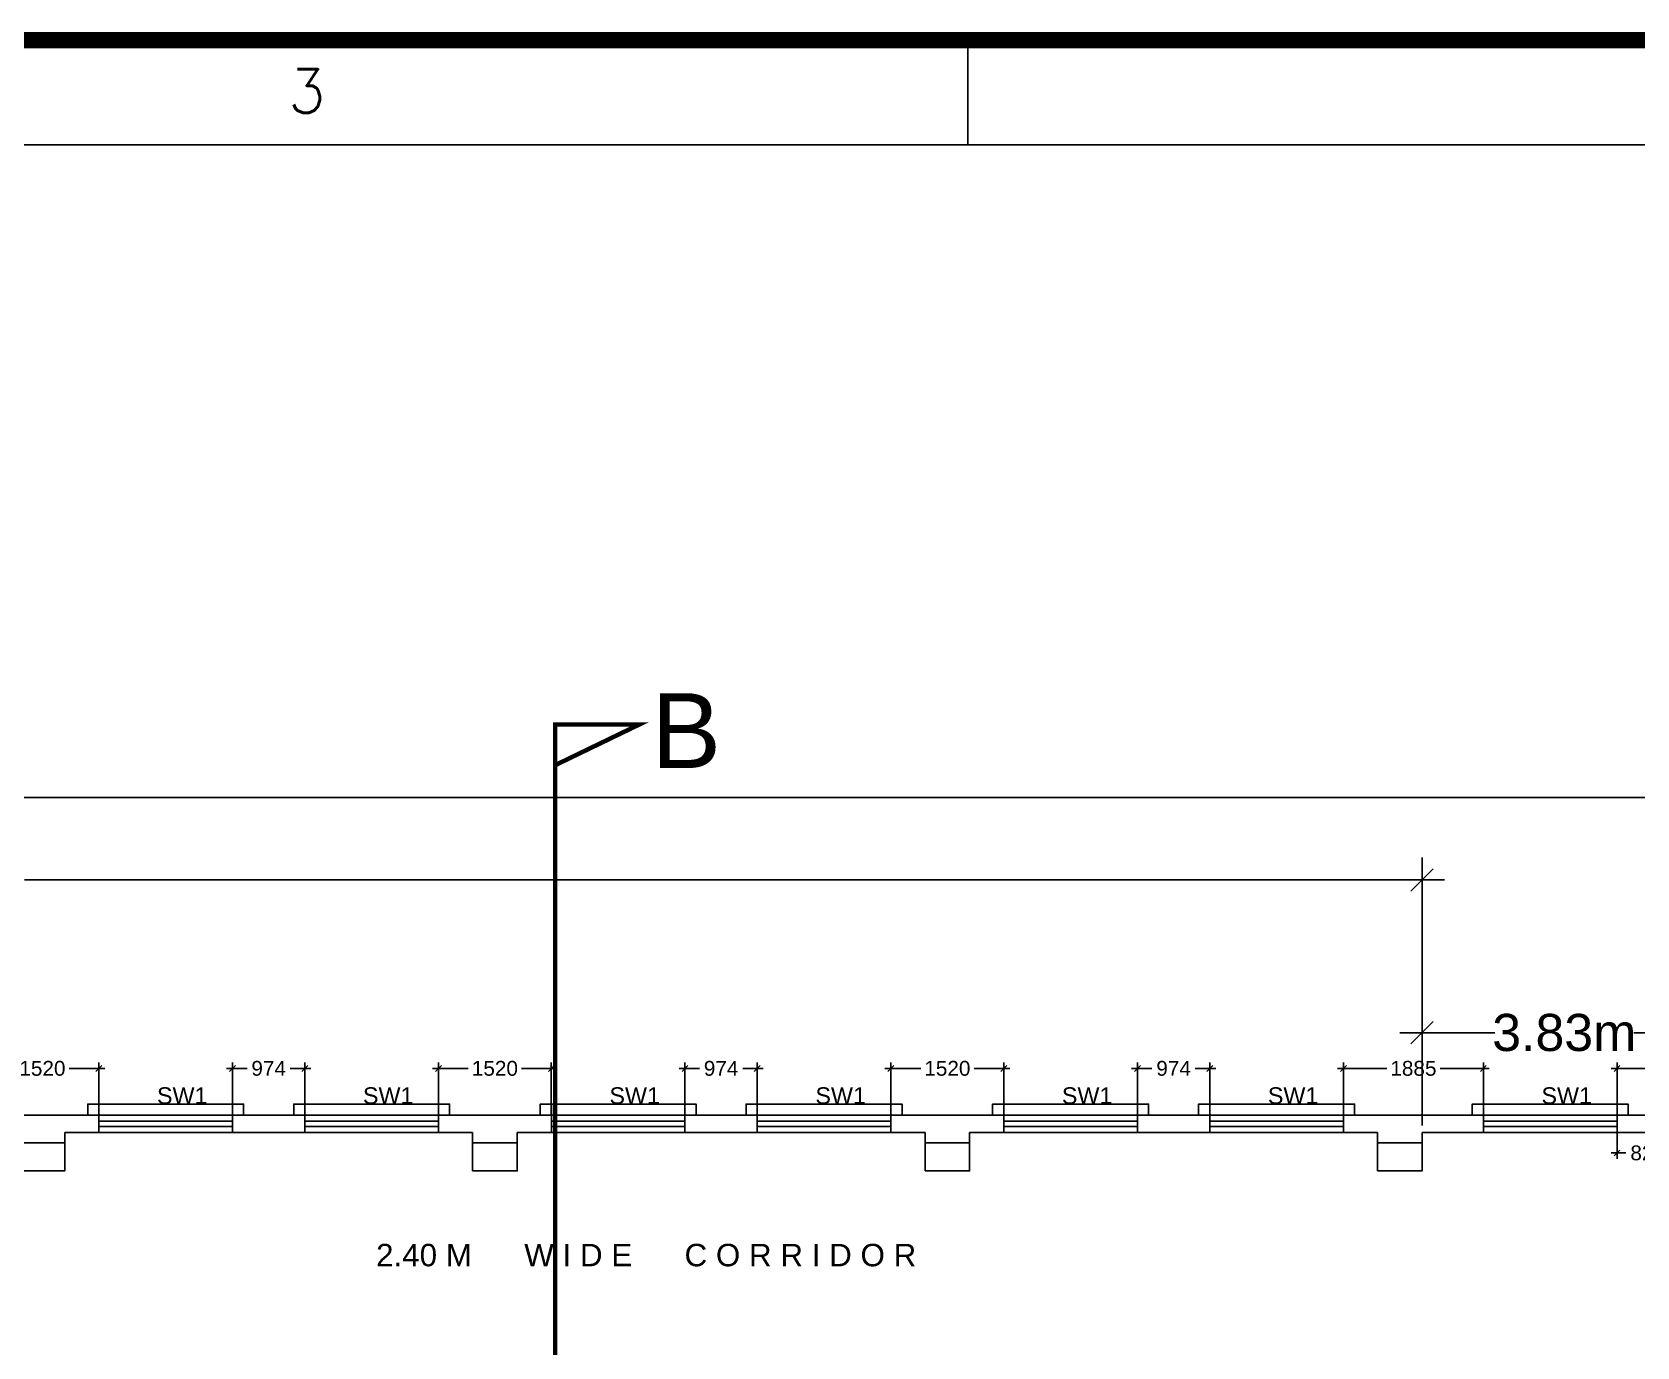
# Model space of a CAD drawing. Extents: x 7620542 to 7843793, y -6476226 to -6093835.
# Drawn here: x 7663738 to 7685352, y -6340135 to -6322426 of the extents above; entities that cross this region are included whole.
import ezdxf
from ezdxf.enums import TextEntityAlignment as Align

# ---------------------------------------------------------------- set-up
doc = ezdxf.new("R2010")
doc.units = 0
doc.header["$LTSCALE"] = 600
doc.header["$MEASUREMENT"] = 0
doc.header["$PDMODE"] = 35
doc.linetypes.add('DASHED', pattern=[0.75, 0.5, -0.25])
doc.layers.get('0').update_dxf_attribs({"linetype": 'CONTINUOUS'})
doc.layers.get('Defpoints').update_dxf_attribs({"linetype": 'CONTINUOUS'})
for name, color, linetype in [('DIM', 8, 'CONTINUOUS'), ('Ele Proje.', 7, 'CONTINUOUS'), ('joinery', 7, 'CONTINUOUS'), ('LA-column', 3, 'CONTINUOUS'), ('Sections', 10, 'CONTINUOUS'), ('TEXT', 6, 'CONTINUOUS'), ('TITLE', 7, 'CONTINUOUS'), ('Walls', 7, 'CONTINUOUS'), ('WIN', 151, 'CONTINUOUS'), ('Working Dim', 5, 'CONTINUOUS')]:
    doc.layers.add(name, color=color, linetype=linetype)
doc.styles.add('ari', font='arial.ttf')
doc.styles.add('ARIAL', font='arial.ttf')
doc.styles.add('ROMANS', font='romans.shx')
doc.styles.get("Standard").update_dxf_attribs({"font": 'romans.shx'})
doc.dimstyles.new('int. dim', dxfattribs={"dimtxt": 450, "dimasz": 80, "dimexe": 80, "dimexo": 0, "dimgap": 70, "dimtad": 0, "dimdec": 0, "dimzin": 12, "dimdsep": 46, "dimtxsty": 'ari', "dimblk": 'OBLIQUE', "dimcen": 2, "dimdle": 80, "dimclrd": 256, "dimclre": 256, "dimclrt": 6, "dimadec": 0, "dimazin": 0, "dimtfac": 1, "dimtdec": 0, "dimtix": 1, "dimtmove": 2, "dimatfit": 3, "dimfxl": 1, "dimtolj": 1, "dimtzin": 0, "dimlwd": -1, "dimlwe": -1, "dimarcsym": 0})
doc.dimstyles.new('STANDARD$0', dxfattribs={"dimscale": 0, "dimtxt": 150, "dimasz": 125, "dimexe": 0.75, "dimexo": 1, "dimgap": 25, "dimtad": 1, "dimdec": 0, "dimdsep": 46, "dimtxsty": 'Standard', "dimblk1": 'DOT', "dimblk2": 'DOT', "dimsah": 1, "dimcen": 2.5, "dimclrd": 1, "dimclre": 1, "dimclrt": 3, "dimadec": 0, "dimazin": 0, "dimtfac": 1, "dimtdec": 0, "dimtmove": 0, "dimatfit": 3, "dimldrblk": 'DOT', "dimfxl": 1, "dimtolj": 1, "dimtzin": 0, "dimarcsym": 0})

# ---------------------------------------------------------------- blocks, each defined once
blk = doc.blocks.new('A$C66962185')
at = {"layer": 'TITLE', "color": 7}
blk.add_line((90.635, -140930.66), (90.635, -140928.365), dxfattribs=at)
at = {"layer": 'TITLE'}
blk.add_line((2.142, -140930.66), (360.704, -140930.66), dxfattribs=at)
at = {"layer": 'TITLE', "color": 7, "const_width": 0.355}
blk.add_lwpolyline([(363, -140928.365), (363, -141178.329), (0, -141178.329), (0, -140928.365)], close=True, dxfattribs=at)
at = {"layer": 'TITLE', "color": 7, "style": 'ROMANS'}
blk.add_text('3', height=0.952, dxfattribs=at).set_placement((76.149, -140929.478), align=Align.MIDDLE)
blk = doc.blocks.new('_Oblique')
at = {"color": 0, "linetype": 'ByBlock', "lineweight": -2}
blk.add_line((-0.5, -0.5), (0.5, 0.5), dxfattribs=at)
blk = doc.blocks.new('*D527')
at = {"layer": 'Defpoints', "color": 0, "transparency": 16777216}
for p in [(7685084, -6336384), (7685084, -6337015, 48), (7687389, -6337015, 22436)]:
    blk.add_point(p, dxfattribs=at)
at = {"layer": 'Working Dim', "transparency": 16777216}
for p, q in [((7685004, -6336384), (7685866, -6336384)), ((7685084, -6337015), (7685084, -6336304)), ((7687469, -6336384), (7686608, -6336384)), ((7687389, -6337015), (7687389, -6336304))]:
    blk.add_line(p, q, dxfattribs=at)
at = {"layer": 'Working Dim', "transparency": 16777216, "xscale": 80, "yscale": 80, "zscale": 80, "rotation": 180}
blk.add_blockref('_Oblique', (7685084, -6336384), dxfattribs=at)
at = {"layer": 'Working Dim', "transparency": 16777216, "xscale": 80, "yscale": 80, "zscale": 80}
blk.add_blockref('_Oblique', (7687389, -6336384), dxfattribs=at)
at = {"layer": 'Working Dim', "color": 6, "transparency": 16777216, "insert": (7686237, -6336384), "char_height": 200, "attachment_point": 5, "style": 'ari'}
blk.add_mtext('\\A1;2305', dxfattribs=at)
blk = doc.blocks.new('*D528')
at = {"layer": 'Defpoints', "color": 0, "transparency": 16777216}
for p in [(7681399, -6336384), (7681399, -6337015, 37), (7683284, -6337015, 48)]:
    blk.add_point(p, dxfattribs=at)
at = {"layer": 'Working Dim', "transparency": 16777216}
for p, q in [((7681319, -6336384), (7681982, -6336384)), ((7681399, -6337015), (7681399, -6336304)), ((7683364, -6336384), (7682702, -6336384)), ((7683284, -6337015), (7683284, -6336304))]:
    blk.add_line(p, q, dxfattribs=at)
at = {"layer": 'Working Dim', "transparency": 16777216, "xscale": 80, "yscale": 80, "zscale": 80, "rotation": 180}
blk.add_blockref('_Oblique', (7681399, -6336384), dxfattribs=at)
at = {"layer": 'Working Dim', "transparency": 16777216, "xscale": 80, "yscale": 80, "zscale": 80}
blk.add_blockref('_Oblique', (7683284, -6336384), dxfattribs=at)
at = {"layer": 'Working Dim', "color": 6, "transparency": 16777216, "insert": (7682342, -6336384), "char_height": 200, "attachment_point": 5, "style": 'ari'}
blk.add_mtext('\\A1;1885', dxfattribs=at)
blk = doc.blocks.new('*D529')
at = {"layer": 'Defpoints', "color": 0, "transparency": 16777216}
for p in [(7678625, -6336384), (7678625, -6337015, 47), (7679599, -6337015, 37)]:
    blk.add_point(p, dxfattribs=at)
at = {"layer": 'Working Dim', "transparency": 16777216}
for p, q in [((7678545, -6336384), (7678821, -6336384)), ((7678625, -6337015), (7678625, -6336304)), ((7679679, -6336384), (7679403, -6336384)), ((7679599, -6337015), (7679599, -6336304))]:
    blk.add_line(p, q, dxfattribs=at)
at = {"layer": 'Working Dim', "transparency": 16777216, "xscale": 80, "yscale": 80, "zscale": 80, "rotation": 180}
blk.add_blockref('_Oblique', (7678625, -6336384), dxfattribs=at)
at = {"layer": 'Working Dim', "transparency": 16777216, "xscale": 80, "yscale": 80, "zscale": 80}
blk.add_blockref('_Oblique', (7679599, -6336384), dxfattribs=at)
at = {"layer": 'Working Dim', "color": 6, "transparency": 16777216, "insert": (7679112, -6336384), "char_height": 200, "attachment_point": 5, "style": 'ari'}
blk.add_mtext('\\A1;974', dxfattribs=at)
blk = doc.blocks.new('*D530')
at = {"layer": 'Defpoints', "color": 0, "transparency": 16777216}
for p in [(7675305, -6336384), (7675305, -6337015, 47), (7676825, -6337015, 47)]:
    blk.add_point(p, dxfattribs=at)
at = {"layer": 'Working Dim', "transparency": 16777216}
for p, q in [((7675225, -6336384), (7675706, -6336384)), ((7675305, -6337015), (7675305, -6336304)), ((7676905, -6336384), (7676424, -6336384)), ((7676825, -6337015), (7676825, -6336304))]:
    blk.add_line(p, q, dxfattribs=at)
at = {"layer": 'Working Dim', "transparency": 16777216, "xscale": 80, "yscale": 80, "zscale": 80, "rotation": 180}
blk.add_blockref('_Oblique', (7675305, -6336384), dxfattribs=at)
at = {"layer": 'Working Dim', "transparency": 16777216, "xscale": 80, "yscale": 80, "zscale": 80}
blk.add_blockref('_Oblique', (7676825, -6336384), dxfattribs=at)
at = {"layer": 'Working Dim', "color": 6, "transparency": 16777216, "insert": (7676065, -6336384), "char_height": 200, "attachment_point": 5, "style": 'ari'}
blk.add_mtext('\\A1;1520', dxfattribs=at)
blk = doc.blocks.new('*D531')
at = {"layer": 'Defpoints', "color": 0, "transparency": 16777216}
for p in [(7672531, -6336384), (7672531, -6337015, 42), (7673505, -6337015, 47)]:
    blk.add_point(p, dxfattribs=at)
at = {"layer": 'Working Dim', "transparency": 16777216}
for p, q in [((7672451, -6336384), (7672728, -6336384)), ((7672531, -6337015), (7672531, -6336304)), ((7673585, -6336384), (7673309, -6336384)), ((7673505, -6337015), (7673505, -6336304))]:
    blk.add_line(p, q, dxfattribs=at)
at = {"layer": 'Working Dim', "transparency": 16777216, "xscale": 80, "yscale": 80, "zscale": 80, "rotation": 180}
blk.add_blockref('_Oblique', (7672531, -6336384), dxfattribs=at)
at = {"layer": 'Working Dim', "transparency": 16777216, "xscale": 80, "yscale": 80, "zscale": 80}
blk.add_blockref('_Oblique', (7673505, -6336384), dxfattribs=at)
at = {"layer": 'Working Dim', "color": 6, "transparency": 16777216, "insert": (7673018, -6336384), "char_height": 200, "attachment_point": 5, "style": 'ari'}
blk.add_mtext('\\A1;974', dxfattribs=at)
blk = doc.blocks.new('*D532')
at = {"layer": 'Defpoints', "color": 0, "transparency": 16777216}
for p in [(7669211, -6336384), (7669211, -6337015, 58), (7670731, -6337015, 42)]:
    blk.add_point(p, dxfattribs=at)
at = {"layer": 'Working Dim', "transparency": 16777216}
for p, q in [((7669131, -6336384), (7669612, -6336384)), ((7669211, -6337015), (7669211, -6336304)), ((7670811, -6336384), (7670330, -6336384)), ((7670731, -6337015), (7670731, -6336304))]:
    blk.add_line(p, q, dxfattribs=at)
at = {"layer": 'Working Dim', "transparency": 16777216, "xscale": 80, "yscale": 80, "zscale": 80, "rotation": 180}
blk.add_blockref('_Oblique', (7669211, -6336384), dxfattribs=at)
at = {"layer": 'Working Dim', "transparency": 16777216, "xscale": 80, "yscale": 80, "zscale": 80}
blk.add_blockref('_Oblique', (7670731, -6336384), dxfattribs=at)
at = {"layer": 'Working Dim', "color": 6, "transparency": 16777216, "insert": (7669971, -6336384), "char_height": 200, "attachment_point": 5, "style": 'ari'}
blk.add_mtext('\\A1;1520', dxfattribs=at)
blk = doc.blocks.new('*D533')
at = {"layer": 'Defpoints', "color": 0, "transparency": 16777216}
for p in [(7666437, -6336384), (7666437, -6337015, 58), (7667411, -6337015, 58)]:
    blk.add_point(p, dxfattribs=at)
at = {"layer": 'Working Dim', "transparency": 16777216}
for p, q in [((7666357, -6336384), (7666634, -6336384)), ((7666437, -6337015), (7666437, -6336304)), ((7667491, -6336384), (7667215, -6336384)), ((7667411, -6337015), (7667411, -6336304))]:
    blk.add_line(p, q, dxfattribs=at)
at = {"layer": 'Working Dim', "transparency": 16777216, "xscale": 80, "yscale": 80, "zscale": 80, "rotation": 180}
blk.add_blockref('_Oblique', (7666437, -6336384), dxfattribs=at)
at = {"layer": 'Working Dim', "transparency": 16777216, "xscale": 80, "yscale": 80, "zscale": 80}
blk.add_blockref('_Oblique', (7667411, -6336384), dxfattribs=at)
at = {"layer": 'Working Dim', "color": 6, "transparency": 16777216, "insert": (7666924, -6336384), "char_height": 200, "attachment_point": 5, "style": 'ari'}
blk.add_mtext('\\A1;974', dxfattribs=at)
blk = doc.blocks.new('*D534')
at = {"layer": 'Defpoints', "color": 0, "transparency": 16777216}
for p in [(7663117, -6336384), (7663117, -6337015, 52), (7664637, -6337015, 58)]:
    blk.add_point(p, dxfattribs=at)
at = {"layer": 'Working Dim', "transparency": 16777216}
for p, q in [((7663037, -6336384), (7663518, -6336384)), ((7663117, -6337015), (7663117, -6336304)), ((7664717, -6336384), (7664236, -6336384)), ((7664637, -6337015), (7664637, -6336304))]:
    blk.add_line(p, q, dxfattribs=at)
at = {"layer": 'Working Dim', "transparency": 16777216, "xscale": 80, "yscale": 80, "zscale": 80, "rotation": 180}
blk.add_blockref('_Oblique', (7663117, -6336384), dxfattribs=at)
at = {"layer": 'Working Dim', "transparency": 16777216, "xscale": 80, "yscale": 80, "zscale": 80}
blk.add_blockref('_Oblique', (7664637, -6336384), dxfattribs=at)
at = {"layer": 'Working Dim', "color": 6, "transparency": 16777216, "insert": (7663877, -6336384), "char_height": 200, "attachment_point": 5, "style": 'ari'}
blk.add_mtext('\\A1;1520', dxfattribs=at)
blk = doc.blocks.new('*D546')
at = {"layer": 'Defpoints', "color": 0, "transparency": 16777216}
for p in [(7685084, -6337245, 48), (7685909, -6337245, 42), (7685084, -6337523)]:
    blk.add_point(p, dxfattribs=at)
at = {"layer": 'Working Dim', "transparency": 16777216}
for p, q in [((7685084, -6337245), (7685084, -6337603)), ((7685909, -6337245), (7685909, -6337603)), ((7685004, -6337523), (7685205, -6337523)), ((7685989, -6337523), (7685788, -6337523))]:
    blk.add_line(p, q, dxfattribs=at)
at = {"layer": 'Working Dim', "transparency": 16777216, "xscale": 80, "yscale": 80, "zscale": 80, "rotation": 180}
blk.add_blockref('_Oblique', (7685084, -6337523), dxfattribs=at)
at = {"layer": 'Working Dim', "transparency": 16777216, "xscale": 80, "yscale": 80, "zscale": 80}
blk.add_blockref('_Oblique', (7685909, -6337523), dxfattribs=at)
at = {"layer": 'Working Dim', "color": 6, "transparency": 16777216, "insert": (7685497, -6337523), "char_height": 200, "attachment_point": 5, "style": 'ari'}
blk.add_mtext('\\A1;825', dxfattribs=at)
blk = doc.blocks.new('*D851')
at = {"layer": 'Defpoints', "color": 0, "transparency": 16777216}
for p in [(7761439, -6332733), (7641399, -6337015, 5), (7761439, -6337165, -25)]:
    blk.add_point(p, dxfattribs=at)
at = {"layer": 'DIM', "color": 8, "transparency": 16777216}
for p, q in [((7641399, -6337015), (7641399, -6332433)), ((7761439, -6337165), (7761439, -6332433)), ((7641099, -6332733), (7699470, -6332733)), ((7761739, -6332733), (7703368, -6332733))]:
    blk.add_line(p, q, dxfattribs=at)
at = {"layer": 'DIM', "color": 8, "transparency": 16777216, "xscale": 300, "yscale": 300, "zscale": 300, "rotation": 180}
blk.add_blockref('_Oblique', (7641399, -6332733), dxfattribs=at)
at = {"layer": 'DIM', "color": 8, "transparency": 16777216, "xscale": 300, "yscale": 300, "zscale": 300}
blk.add_blockref('_Oblique', (7761439, -6332733), dxfattribs=at)
at = {"layer": 'DIM', "color": 7, "transparency": 16777216, "insert": (7701419, -6332733), "char_height": 750, "attachment_point": 5, "style": 'ari'}
blk.add_mtext('\\A1;120.04m', dxfattribs=at)
blk = doc.blocks.new('*D852')
at = {"layer": 'Defpoints', "color": 0, "transparency": 16777216}
for p in [(7682459, -6333845), (7641399, -6337015, 5), (7682459, -6337153, -3)]:
    blk.add_point(p, dxfattribs=at)
at = {"layer": 'DIM', "color": 8, "transparency": 16777216}
for p, q in [((7641399, -6337015), (7641399, -6333545)), ((7682459, -6337153), (7682459, -6333545)), ((7641099, -6333845), (7660221, -6333845)), ((7682759, -6333845), (7663637, -6333845))]:
    blk.add_line(p, q, dxfattribs=at)
at = {"layer": 'DIM', "color": 8, "transparency": 16777216, "xscale": 300, "yscale": 300, "zscale": 300, "rotation": 180}
blk.add_blockref('_Oblique', (7641399, -6333845), dxfattribs=at)
at = {"layer": 'DIM', "color": 8, "transparency": 16777216, "xscale": 300, "yscale": 300, "zscale": 300}
blk.add_blockref('_Oblique', (7682459, -6333845), dxfattribs=at)
at = {"layer": 'DIM', "color": 7, "transparency": 16777216, "insert": (7661929, -6333845), "char_height": 750, "attachment_point": 5, "style": 'ari'}
blk.add_mtext('\\A1;41.06m', dxfattribs=at)
blk = doc.blocks.new('*D864')
at = {"layer": 'Defpoints', "color": 0, "transparency": 16777216}
for p in [(7686289, -6335903), (7682459, -6337015), (7686289, -6337015, -8)]:
    blk.add_point(p, dxfattribs=at)
at = {"layer": 'DIM', "color": 8, "transparency": 16777216}
for p, q in [((7682459, -6337015), (7682459, -6335603)), ((7686289, -6337015), (7686289, -6335603)), ((7682159, -6335903), (7683440, -6335903)), ((7686589, -6335903), (7685309, -6335903))]:
    blk.add_line(p, q, dxfattribs=at)
at = {"layer": 'DIM', "color": 8, "transparency": 16777216, "xscale": 300, "yscale": 300, "zscale": 300, "rotation": 180}
blk.add_blockref('_Oblique', (7682459, -6335903), dxfattribs=at)
at = {"layer": 'DIM', "color": 8, "transparency": 16777216, "xscale": 300, "yscale": 300, "zscale": 300}
blk.add_blockref('_Oblique', (7686289, -6335903), dxfattribs=at)
at = {"layer": 'DIM', "color": 7, "transparency": 16777216, "insert": (7684374, -6335903), "char_height": 500, "attachment_point": 5, "style": 'ari'}
blk.add_mtext('\\A1;3.83m', dxfattribs=at)

msp = doc.modelspace()

# ---------------------------------------------------------------- linework, layer by layer
at = {"layer": 'Ele Proje.', "elevation": -14.83}
for points in [[(7664637.142, -6337015.306), (7664637.142, -6336865.306), (7664487.142, -6336865.306), (7664487.142, -6337015.306)], [(7666587.142, -6337015.284), (7666587.142, -6336865.284), (7666437.142, -6336865.284), (7666437.142, -6337015.284)], [(7667411.14, -6337015.306), (7667411.14, -6336865.306), (7667261.14, -6336865.306), (7667261.14, -6337015.306)], [(7669361.14, -6337015.284), (7669361.14, -6336865.284), (7669211.14, -6336865.284), (7669211.14, -6337015.284)], [(7670731.14, -6337015.328), (7670731.14, -6336865.328), (7670581.14, -6336865.328), (7670581.14, -6337015.328)], [(7672681.14, -6337015.306), (7672681.14, -6336865.306), (7672531.14, -6336865.306), (7672531.14, -6337015.306)], [(7673505.053, -6337015.306), (7673505.053, -6336865.306), (7673355.053, -6336865.306), (7673355.053, -6337015.306)], [(7675455.053, -6337015.284), (7675455.053, -6336865.284), (7675305.053, -6336865.284), (7675305.053, -6337015.284)], [(7676825.053, -6337015.328), (7676825.053, -6336865.328), (7676675.053, -6336865.328), (7676675.053, -6337015.328)], [(7678775.053, -6337015.306), (7678775.053, -6336865.306), (7678625.053, -6336865.306), (7678625.053, -6337015.306)], [(7679598.965, -6337015.306), (7679598.965, -6336865.306), (7679448.965, -6336865.306), (7679448.965, -6337015.306)], [(7681548.965, -6337015.284), (7681548.965, -6336865.284), (7681398.965, -6336865.284), (7681398.965, -6337015.284)], [(7683284.144, -6337015.328), (7683284.144, -6336865.328), (7683134.144, -6336865.328), (7683134.144, -6337015.328)], [(7685234.144, -6337015.306), (7685234.144, -6336865.306), (7685084.144, -6336865.306), (7685084.144, -6337015.306)]]:
    msp.add_lwpolyline(points, dxfattribs=at)
at = {"layer": 'LA-column', "color": 2}
for points, elevation in [([(7663577.142, -6337765.366), (7664177.142, -6337765.366), (7664177.142, -6337385.366), (7663577.142, -6337385.366)], -9.699), ([(7669671.14, -6337765.366), (7670271.14, -6337765.366), (7670271.14, -6337385.366), (7669671.14, -6337385.366)], -9.699), ([(7675765.053, -6337765.366), (7676365.053, -6337765.366), (7676365.053, -6337385.366), (7675765.053, -6337385.366)], -19.962), ([(7681859.143, -6337765.366), (7682459.143, -6337765.366), (7682459.143, -6337385.366), (7681859.143, -6337385.366)], -14.83)]:
    msp.add_lwpolyline(points, close=True, dxfattribs=dict(at, elevation=elevation))
at = {"layer": 'Sections', "linetype": 'DASHED', "lineweight": 0, "ltscale": 2, "const_width": 60, "elevation": -14.83, "flags": 128}
msp.add_lwpolyline([(7670782.853, -6460853.906), (7671915.506, -6461401.774), (7670782.853, -6461401.774), (7670782.853, -6331751.836), (7671915.506, -6331751.836), (7670782.853, -6332299.705)], dxfattribs=at)
at = {"layer": 'Walls'}
for p, q in [((7658168.551, -6337015.284, -14.83), (7697997.144, -6337015.284, -14.83)), ((7658168.551, -6337015.306, -14.83), (7686489.144, -6337015.306, -14.83)), ((7664177.142, -6337245.284, -14.83), (7669671.14, -6337245.284, -14.83)), ((7670271.14, -6337245.284, -14.83), (7675765.053, -6337245.284, -14.83)), ((7676365.053, -6337245.284, -14.83), (7681859.143, -6337245.284, -14.83)), ((7682459.143, -6337245.284, -14.83), (7685909.144, -6337245.284, -14.83))]:
    msp.add_line(p, q, dxfattribs=at)
at = {"layer": 'Walls', "color": 8}
for p, q in [((7666437.142, -6336865.284, -14.83), (7664637.142, -6336865.284, -14.83)), ((7669211.14, -6336865.284, -14.83), (7667411.14, -6336865.284, -14.83)), ((7672531.14, -6336865.306, -14.83), (7670731.14, -6336865.306, -14.83)), ((7675305.053, -6336865.284, -14.83), (7673505.053, -6336865.284, -14.83)), ((7678625.053, -6336865.306, -14.83), (7676825.053, -6336865.306, -14.83)), ((7681398.965, -6336865.284, -14.83), (7679598.965, -6336865.284, -14.83)), ((7685084.144, -6336865.306, -14.83), (7683284.144, -6336865.306, -14.83))]:
    msp.add_line(p, q, dxfattribs=at)
at = {"layer": 'Walls'}
for points, elevation in [([(7664177.142, -6337385.366), (7664177.142, -6337245.284)], -9.699), ([(7669671.14, -6337385.366), (7669671.14, -6337245.284)], -9.699), ([(7670271.14, -6337385.366), (7670271.14, -6337245.284)], -9.699), ([(7675765.053, -6337385.366), (7675765.053, -6337245.284)], -19.962), ([(7676365.053, -6337385.366), (7676365.053, -6337245.284)], -19.962), ([(7681859.143, -6337385.366), (7681859.143, -6337245.284)], -14.83), ([(7682459.143, -6337385.366), (7682459.143, -6337245.284)], -14.83)]:
    msp.add_lwpolyline(points, dxfattribs=dict(at, elevation=elevation))
at = {"layer": 'WIN', "linetype": 'Continuous', "elevation": -14.83}
for points in [[(7666437.142, -6337015.306), (7666437.142, -6337245.306), (7664637.142, -6337245.306), (7664637.142, -6337015.306)], [(7669211.14, -6337015.306), (7669211.14, -6337245.306), (7667411.14, -6337245.306), (7667411.14, -6337015.306)], [(7672531.14, -6337015.328), (7672531.14, -6337245.328), (7670731.14, -6337245.328), (7670731.14, -6337015.328)], [(7675305.053, -6337015.306), (7675305.053, -6337245.306), (7673505.053, -6337245.306), (7673505.053, -6337015.306)], [(7678625.053, -6337015.328), (7678625.053, -6337245.328), (7676825.053, -6337245.328), (7676825.053, -6337015.328)], [(7681398.965, -6337015.306), (7681398.965, -6337245.306), (7679598.965, -6337245.306), (7679598.965, -6337015.306)], [(7685084.144, -6337015.328), (7685084.144, -6337245.328), (7683284.144, -6337245.328), (7683284.144, -6337015.328)], [(7666437.142, -6337092.306), (7666437.142, -6337168.306), (7664637.142, -6337168.306), (7664637.142, -6337092.306)], [(7669211.14, -6337092.306), (7669211.14, -6337168.306), (7667411.14, -6337168.306), (7667411.14, -6337092.306)], [(7672531.14, -6337092.328), (7672531.14, -6337168.328), (7670731.14, -6337168.328), (7670731.14, -6337092.328)], [(7675305.053, -6337092.306), (7675305.053, -6337168.306), (7673505.053, -6337168.306), (7673505.053, -6337092.306)], [(7678625.053, -6337092.328), (7678625.053, -6337168.328), (7676825.053, -6337168.328), (7676825.053, -6337092.328)], [(7681398.965, -6337092.306), (7681398.965, -6337168.306), (7679598.965, -6337168.306), (7679598.965, -6337092.306)], [(7685084.144, -6337092.328), (7685084.144, -6337168.328), (7683284.144, -6337168.328), (7683284.144, -6337092.328)]]:
    msp.add_lwpolyline(points, close=True, dxfattribs=at)

# ---------------------------------------------------------------- block references
at = {"layer": 'TITLE', "xscale": 614.4175770664588, "yscale": 614.4175710082054, "zscale": 614.4175728063115}
msp.add_blockref('A$C66962185', (7620650.707, 80266328.743, -14.83), dxfattribs=at)

# ---------------------------------------------------------------- texts
at = {"layer": 'joinery', "style": 'ari'}
for p in [(7665760.127, -6336862.896, -14.83), (7668534.124, -6336862.896, -14.83), (7671854.124, -6336862.918, -14.83), (7674628.037, -6336862.896, -14.83), (7677948.037, -6336862.918, -14.83), (7680721.95, -6336862.896, -14.83), (7684407.128, -6336862.918, -14.83)]:
    msp.add_text('SW1', height=225, dxfattribs=at).set_placement(p, align=Align.CENTER)
at = {"layer": 'Sections', "style": 'ARIAL'}
msp.add_text('B', height=1008, dxfattribs=at).set_placement((7672547.418, -6332338.012, -14.83), align=Align.CENTER)
at = {"layer": 'TEXT', "color": 7, "style": 'ARIAL'}
msp.add_text('2.40 M      W I D E      C O R R I D O R', height=302.4, dxfattribs=at).set_placement((7672008.291, -6339049.237, -14.83), align=Align.CENTER)

# ---------------------------------------------------------------- dimensions: what is measured, and where the dimension line sits
at = {"layer": 'DIM'}
for base, p1, p2, override, picture, middle in [((7761439.285, -6332733.427, -14.83), (7641399.003, -6337015.366, -9.699), (7761439.285, -6337165.48, -39.948), {"dimscale": 1, "dimtxt": 750, "dimasz": 300, "dimexe": 300, "dimexo": 0, "dimgap": 1, "dimtad": 0, "dimdec": 2, "dimlfac": 0.001, "dimzin": 0, "dimpost": 'm', "dimtxsty": 'ari', "dimblk1": 'Oblique', "dimblk2": 'Oblique', "dimcen": 0, "dimdle": 300, "dimclrd": 8, "dimclre": 8, "dimclrt": 7, "dimadec": 2, "dimtdec": 2, "dimtmove": 2, "dimfxl": 0.75, "dimfrac": 1, "dimlwd": 65535, "dimlwe": 65535}, '*D851', (7701419.144, -6332733.427, -14.83)), ((7682459.143, -6333844.636, -14.83), (7641399.003, -6337015.366, -9.699), (7682459.143, -6337152.582, -17.803), {"dimscale": 1, "dimtxt": 750, "dimasz": 300, "dimexe": 300, "dimexo": 0, "dimgap": 1, "dimtad": 0, "dimdec": 2, "dimlfac": 0.001, "dimzin": 0, "dimpost": 'm', "dimtxsty": 'ari', "dimblk1": 'Oblique', "dimblk2": 'Oblique', "dimcen": 0, "dimdle": 300, "dimclrd": 8, "dimclre": 8, "dimclrt": 7, "dimadec": 2, "dimtdec": 2, "dimtmove": 2, "dimfxl": 0.75, "dimfrac": 1, "dimlwd": 65535, "dimlwe": 65535}, '*D852', (7661929.073, -6333844.636, -14.83)), ((7686289.144, -6335903, -14.83), (7682459.143, -6337015.387, -14.83), (7686289.144, -6337015.381, -22.478), {"dimscale": 1, "dimtxt": 500, "dimasz": 300, "dimexe": 300, "dimexo": 0, "dimgap": 1, "dimtad": 0, "dimdec": 2, "dimlfac": 0.001, "dimzin": 0, "dimpost": 'm', "dimtxsty": 'ari', "dimblk1": 'Oblique', "dimblk2": 'Oblique', "dimcen": 0, "dimdle": 300, "dimclrd": 8, "dimclre": 8, "dimclrt": 7, "dimadec": 2, "dimtdec": 2, "dimtmove": 2, "dimfxl": 0.75, "dimfrac": 1, "dimlwd": 65535, "dimlwe": 65535}, '*D864', (7684374.143, -6335903, -14.83))]:
    dim = msp.add_linear_dim(base=base, p1=p1, p2=p2, dimstyle='STANDARD$0', override=override, dxfattribs=at)
    dim.commit()
    dim.dimension.update_dxf_attribs({"geometry": picture, "text_midpoint": middle})
at = {"layer": 'Working Dim'}
for base, p1, p2, picture, middle in [((7663117.142, -6336384.489), (7664637.142, -6337015.365, 57.624), (7663117.142, -6337015.365, 52.493), '*D534', (7663877.142, -6336384.489)), ((7666437.142, -6336384.489), (7667411.14, -6337015.387, 57.624), (7666437.142, -6337015.365, 57.624), '*D533', (7666924.141, -6336384.489)), ((7669211.14, -6336384.489), (7670731.14, -6337015.365, 42.231), (7669211.14, -6337015.387, 57.624), '*D532', (7669971.14, -6336384.489)), ((7672531.14, -6336384.489), (7673505.053, -6337015.387, 47.362), (7672531.14, -6337015.365, 42.231), '*D531', (7673018.096, -6336384.489)), ((7675305.053, -6336384.489), (7676825.053, -6337015.387, 47.362), (7675305.053, -6337015.387, 47.362), '*D530', (7676065.053, -6336384.489)), ((7678625.053, -6336384.489), (7679598.965, -6337015.387, 37.1), (7678625.053, -6337015.387, 47.362), '*D529', (7679112.009, -6336384.489)), ((7681398.965, -6336384.489), (7683284.144, -6337015.387, 47.553), (7681398.965, -6337015.387, 37.1), '*D528', (7682341.555, -6336384.489)), ((7685084.144, -6336384.489), (7687389.054, -6337015.387, 22436.083), (7685084.144, -6337015.409, 47.553), '*D527', (7686236.599, -6336384.489)), ((7685084.144, -6337522.536), (7685909.144, -6337245.387, 42.231), (7685084.144, -6337245.387, 47.553), '*D546', (7685496.644, -6337522.536))]:
    dim = msp.add_linear_dim(base=base, p1=p1, p2=p2, angle=180, dimstyle='int. dim', override={"dimtxt": 200}, dxfattribs=at)
    dim.commit()
    dim.dimension.update_dxf_attribs({"geometry": picture, "text_midpoint": middle})

doc.saveas('drawing.dxf')
